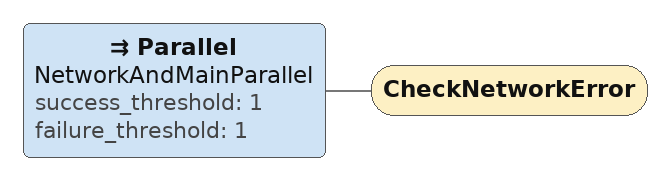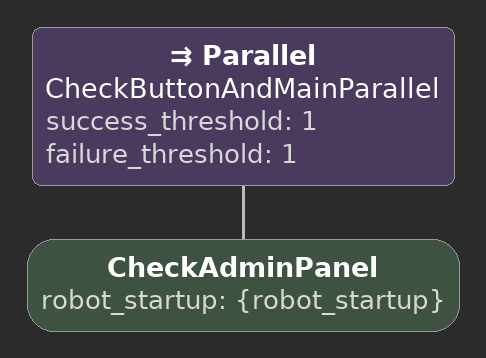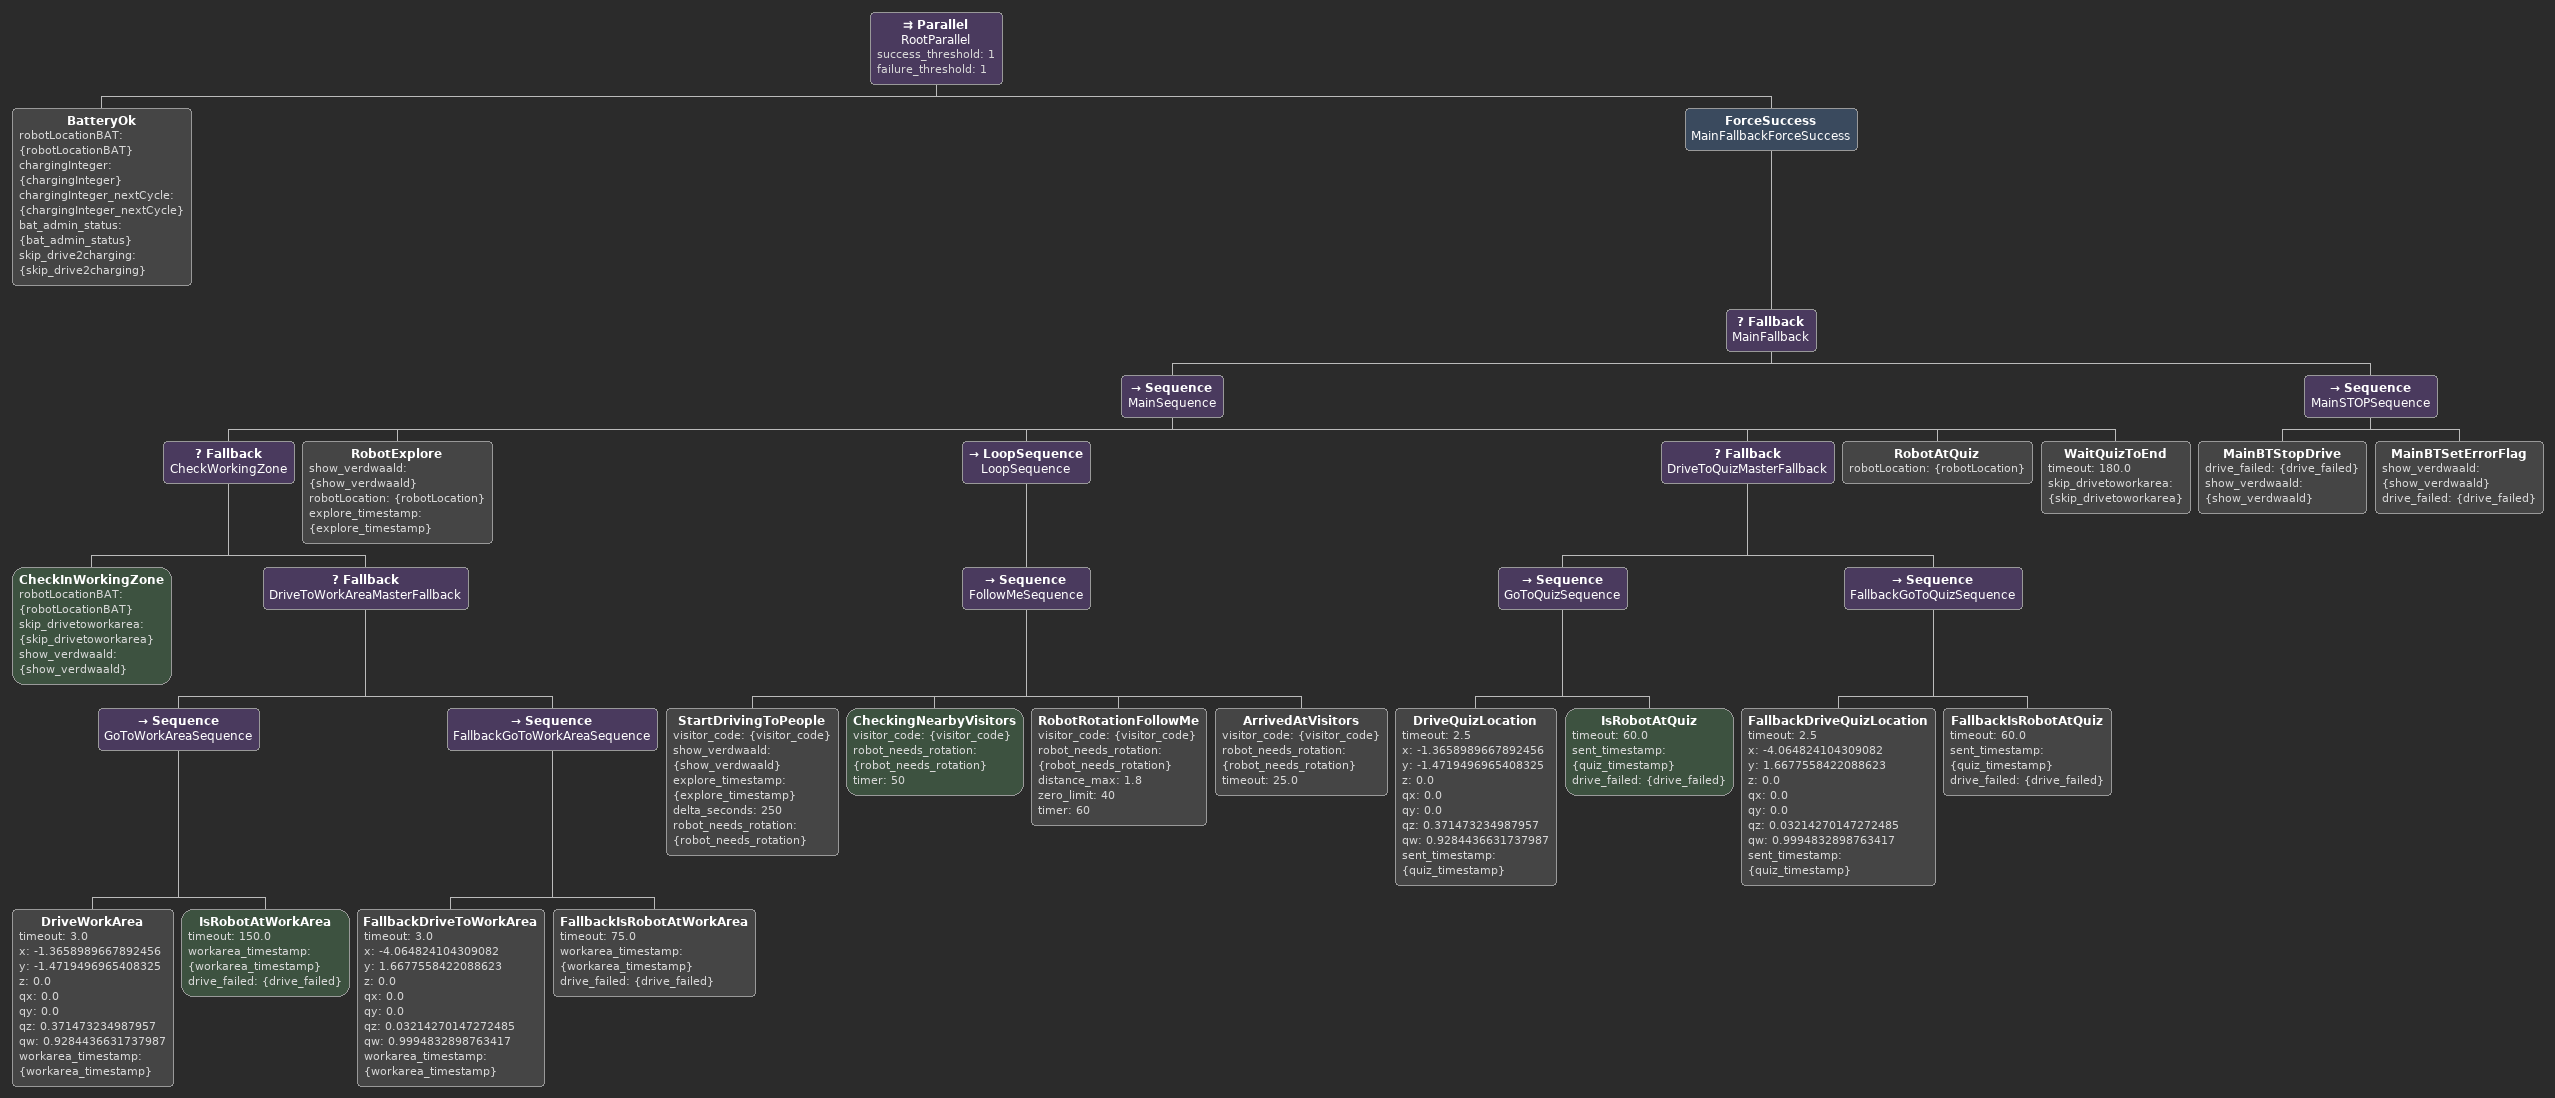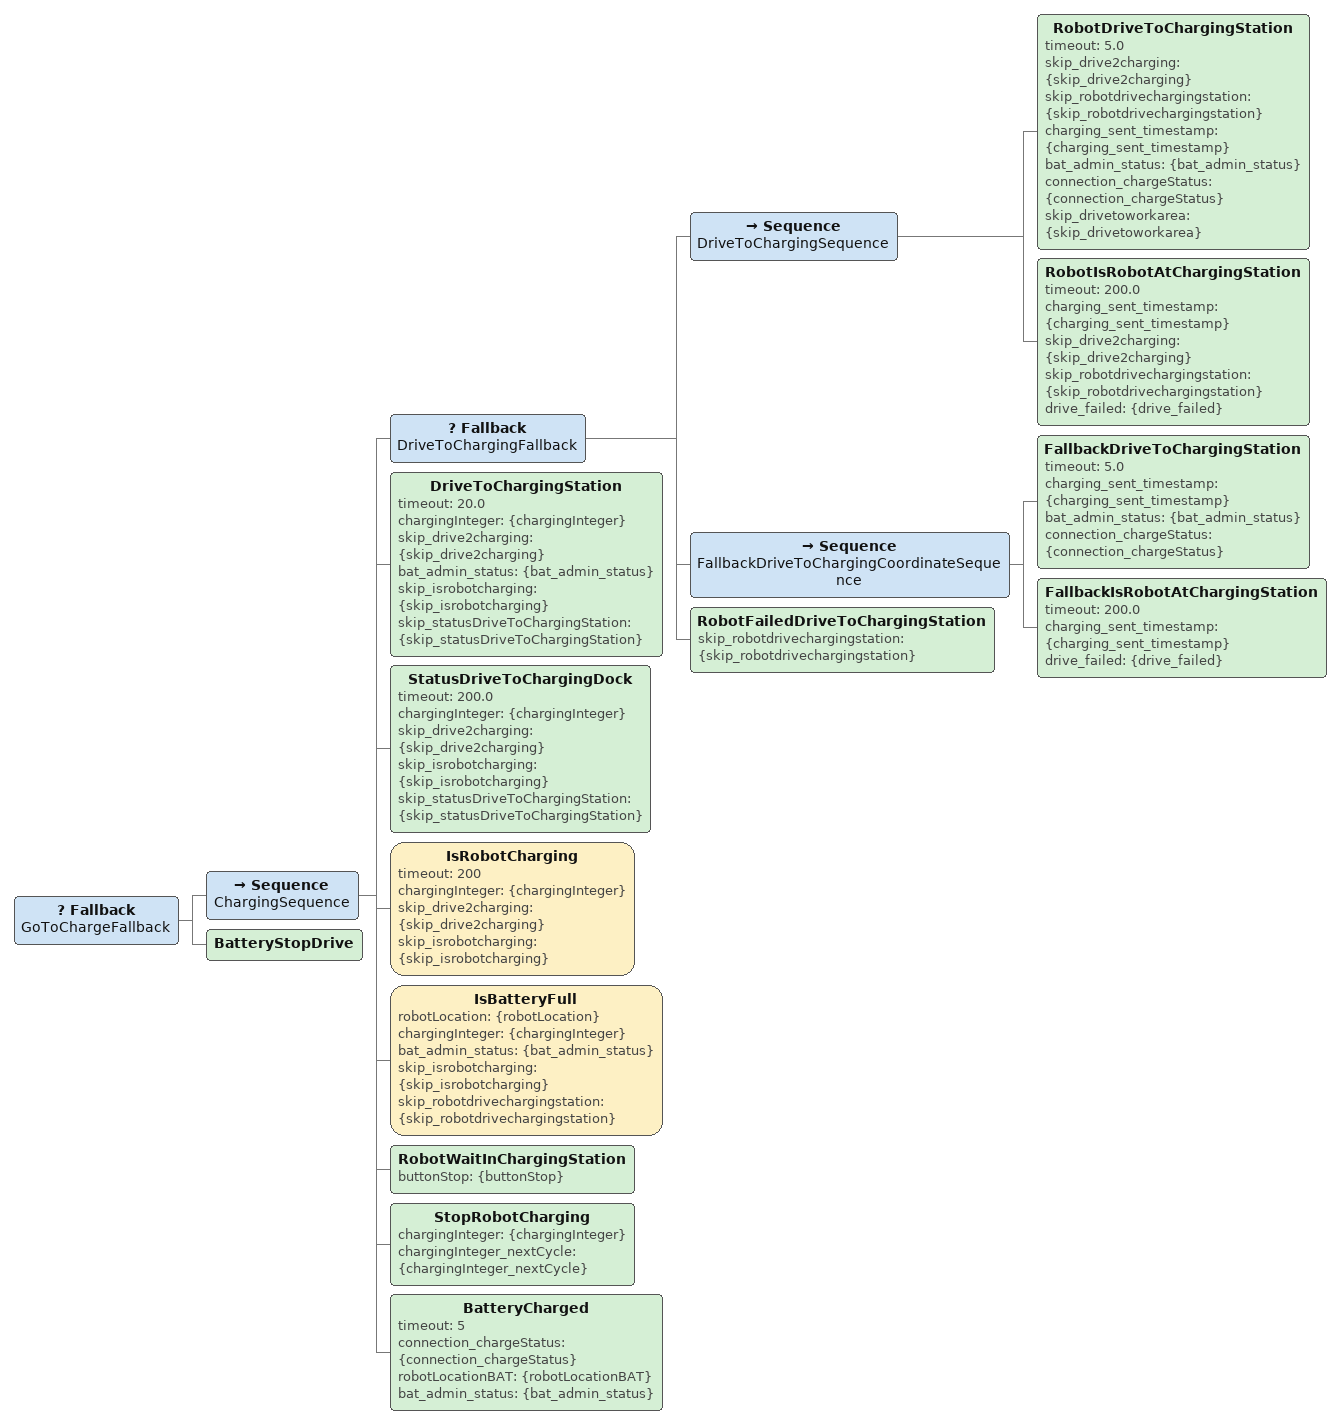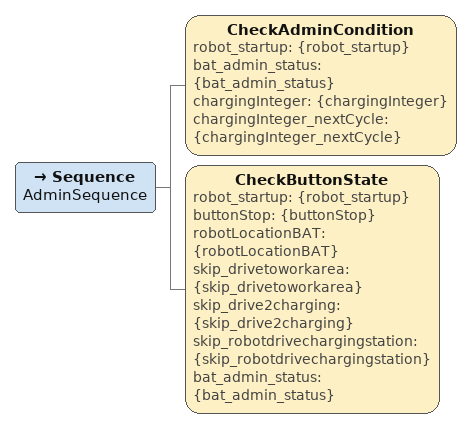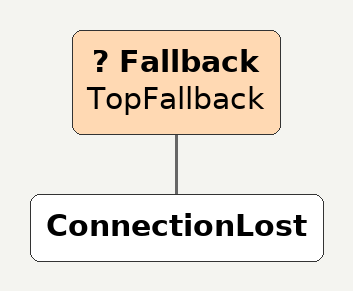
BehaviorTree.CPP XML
<Parallel name="NetworkAndMainParallel" success_threshold="1" failure_threshold="1">
    <CheckNetworkError/>
</Parallel>

<Parallel name="CheckButtonAndMainParallel" success_threshold="1" failure_threshold="1">
    <CheckAdminPanel robot_startup="{robot_startup}"/>
</Parallel>

<Parallel name="RootParallel" success_threshold="1" failure_threshold="1">
    <BatteryOk robotLocationBAT="{robotLocationBAT}" chargingInteger="{chargingInteger}" chargingInteger_nextCycle="{chargingInteger_nextCycle}" bat_admin_status="{bat_admin_status}" skip_drive2charging="{skip_drive2charging}"/>

    <ForceSuccess name="MainFallbackForceSuccess">
        <Fallback name="MainFallback">
            <Sequence name="MainSequence">

                <Fallback name="CheckWorkingZone">
                    <CheckInWorkingZone robotLocationBAT="{robotLocationBAT}" skip_drivetoworkarea="{skip_drivetoworkarea}" show_verdwaald="{show_verdwaald}"/>

                    <Fallback name="DriveToWorkAreaMasterFallback">
                        <Sequence name="GoToWorkAreaSequence">
                            <DriveWorkArea timeout="3.0" x="-1.3658989667892456" y="-1.4719496965408325" z="0.0" qx="0.0" qy="0.0" qz="0.371473234987957" qw="0.9284436631737987" workarea_timestamp="{workarea_timestamp}"/>
                            <IsRobotAtWorkArea timeout="150.0" workarea_timestamp="{workarea_timestamp}" drive_failed="{drive_failed}"/>
                        </Sequence>

                        <Sequence name="FallbackGoToWorkAreaSequence">
                            <FallbackDriveToWorkArea timeout="3.0" x=" -4.064824104309082" y="1.6677558422088623" z="0.0" qx="0.0" qy="0.0" qz="0.03214270147272485" qw="0.9994832898763417" workarea_timestamp="{workarea_timestamp}"/>
                            <FallbackIsRobotAtWorkArea timeout="75.0" workarea_timestamp="{workarea_timestamp}" drive_failed="{drive_failed}"/>
                        </Sequence>
                    </Fallback>
                </Fallback>

                <RobotExplore show_verdwaald="{show_verdwaald}" robotLocation="{robotLocation}" explore_timestamp="{explore_timestamp}"/>

                <LoopSequence name="LoopSequence">
                    <Sequence name="FollowMeSequence">
                        <StartDrivingToPeople visitor_code="{visitor_code}" show_verdwaald="{show_verdwaald}" explore_timestamp="{explore_timestamp}" delta_seconds="250" robot_needs_rotation="{robot_needs_rotation}"/>
                        <CheckingNearbyVisitors visitor_code="{visitor_code}" robot_needs_rotation="{robot_needs_rotation}" timer="50"/>
                        <RobotRotationFollowMe visitor_code="{visitor_code}" robot_needs_rotation="{robot_needs_rotation}" distance_max="1.8" zero_limit="40" timer="60"/>
                        <ArrivedAtVisitors visitor_code="{visitor_code}" robot_needs_rotation="{robot_needs_rotation}" timeout="25.0"/>
                    </Sequence>
                </LoopSequence>

                <Fallback name="DriveToQuizMasterFallback">
                    <Sequence name="GoToQuizSequence">
                        <DriveQuizLocation timeout="2.5" x="-1.3658989667892456" y="-1.4719496965408325" z="0.0" qx="0.0" qy="0.0" qz="0.371473234987957" qw="0.9284436631737987" sent_timestamp="{quiz_timestamp}"/>
                        <IsRobotAtQuiz timeout="60.0" sent_timestamp="{quiz_timestamp}" drive_failed="{drive_failed}"/>
                    </Sequence>

                    <Sequence name="FallbackGoToQuizSequence">
                        <FallbackDriveQuizLocation timeout="2.5" x=" -4.064824104309082" y="1.6677558422088623" z="0.0" qx="0.0" qy="0.0" qz="0.03214270147272485" qw="0.9994832898763417" sent_timestamp="{quiz_timestamp}"/>
                        <FallbackIsRobotAtQuiz timeout="60.0" sent_timestamp="{quiz_timestamp}" drive_failed="{drive_failed}"/>
                    </Sequence>
                </Fallback>

                <RobotAtQuiz robotLocation="{robotLocation}"/>
                <WaitQuizToEnd timeout="180.0" skip_drivetoworkarea="{skip_drivetoworkarea}"/>
            </Sequence>

            <Sequence name="MainSTOPSequence">
                <MainBTStopDrive drive_failed="{drive_failed}" show_verdwaald="{show_verdwaald}"/>
                <MainBTSetErrorFlag show_verdwaald="{show_verdwaald}" drive_failed="{drive_failed}"/>
            </Sequence>
        </Fallback>
    </ForceSuccess>
</Parallel>

<Fallback name="GoToChargeFallback">
    <Sequence name="ChargingSequence">
        <Fallback name="DriveToChargingFallback">
            <Sequence name="DriveToChargingSequence">
                <RobotDriveToChargingStation timeout="5.0" skip_drive2charging="{skip_drive2charging}" skip_robotdrivechargingstation="{skip_robotdrivechargingstation}" charging_sent_timestamp="{charging_sent_timestamp}" bat_admin_status="{bat_admin_status}" connection_chargeStatus="{connection_chargeStatus}" skip_drivetoworkarea="{skip_drivetoworkarea}"/>
                <RobotIsRobotAtChargingStation timeout="200.0" charging_sent_timestamp="{charging_sent_timestamp}" skip_drive2charging="{skip_drive2charging}" skip_robotdrivechargingstation="{skip_robotdrivechargingstation}" drive_failed="{drive_failed}"/>
            </Sequence>
            <Sequence name="FallbackDriveToChargingCoordinateSequence">
                <FallbackDriveToChargingStation timeout="5.0" charging_sent_timestamp="{charging_sent_timestamp}" bat_admin_status="{bat_admin_status}" connection_chargeStatus="{connection_chargeStatus}"/>
                <FallbackIsRobotAtChargingStation timeout="200.0" charging_sent_timestamp="{charging_sent_timestamp}" drive_failed="{drive_failed}"/>
            </Sequence>
            <RobotFailedDriveToChargingStation skip_robotdrivechargingstation="{skip_robotdrivechargingstation}"/>
        </Fallback>
        <DriveToChargingStation timeout="20.0" chargingInteger="{chargingInteger}" skip_drive2charging="{skip_drive2charging}" bat_admin_status="{bat_admin_status}" skip_isrobotcharging="{skip_isrobotcharging}" skip_statusDriveToChargingStation="{skip_statusDriveToChargingStation}"/>
        <StatusDriveToChargingDock timeout="200.0" chargingInteger="{chargingInteger}" skip_drive2charging="{skip_drive2charging}" skip_isrobotcharging="{skip_isrobotcharging}" skip_statusDriveToChargingStation="{skip_statusDriveToChargingStation}"/>
        <IsRobotCharging timeout="200" chargingInteger="{chargingInteger}" skip_drive2charging="{skip_drive2charging}" skip_isrobotcharging="{skip_isrobotcharging}"/>
        <IsBatteryFull robotLocation="{robotLocation}" chargingInteger="{chargingInteger}" bat_admin_status="{bat_admin_status}" skip_isrobotcharging="{skip_isrobotcharging}" skip_robotdrivechargingstation="{skip_robotdrivechargingstation}"/>
        <RobotWaitInChargingStation buttonStop="{buttonStop}"/>
        <StopRobotCharging chargingInteger="{chargingInteger}" chargingInteger_nextCycle="{chargingInteger_nextCycle}"/>
        <BatteryCharged timeout="5" connection_chargeStatus="{connection_chargeStatus}" robotLocationBAT="{robotLocationBAT}" bat_admin_status="{bat_admin_status}"/>
    </Sequence>
    <BatteryStopDrive/>
</Fallback>

<Sequence name="AdminSequence">
    <CheckAdminCondition robot_startup="{robot_startup}" bat_admin_status="{bat_admin_status}" chargingInteger="{chargingInteger}" chargingInteger_nextCycle="{chargingInteger_nextCycle}"/>
    <CheckButtonState robot_startup="{robot_startup}" buttonStop="{buttonStop}" robotLocationBAT="{robotLocationBAT}" skip_drivetoworkarea="{skip_drivetoworkarea}" skip_drive2charging="{skip_drive2charging}" skip_robotdrivechargingstation="{skip_robotdrivechargingstation}" bat_admin_status="{bat_admin_status}"/>
</Sequence>

<Fallback name="TopFallback">

    <ConnectionLost/>
</Fallback>
